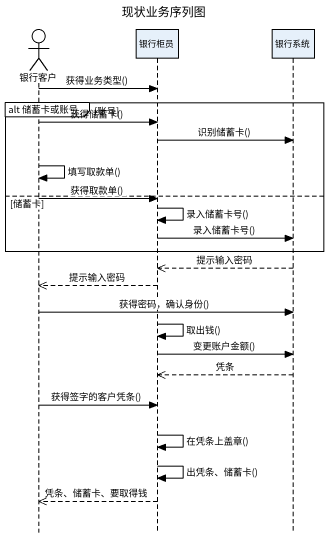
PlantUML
@startuml
title 现状业务序列图
hide footbox
actor 银行客户
participant 银行柜员
participant 银行系统

银行客户 -> 银行柜员 : 获得业务类型()
group alt 储蓄卡或账号 [账号]
  银行客户 -> 银行柜员 : 获得储蓄卡()
  银行柜员 -> 银行系统 : 识别储蓄卡()
  银行客户 -> 银行客户 : 填写取款单()
else 储蓄卡
  银行客户 -> 银行柜员 : 获得取款单()
  银行柜员 -> 银行柜员 : 录入储蓄卡号()
  银行柜员 -> 银行系统 : 录入储蓄卡号()
end
银行系统 -->> 银行柜员 : 提示输入密码
银行柜员 -->> 银行客户 : 提示输入密码
银行客户 -> 银行系统 : 获得密码，确认身份()
银行柜员 -> 银行柜员 : 取出钱()
银行柜员 -> 银行系统 : 变更账户金额()
银行系统 -->> 银行柜员 : 凭条
银行客户 -> 银行柜员 : 获得签字的客户凭条()
银行柜员 -> 银行柜员 : 在凭条上盖章()
银行柜员 -> 银行柜员 : 出凭条、储蓄卡()
银行柜员 -->> 银行客户 : 凭条、储蓄卡、要取得钱
@enduml
